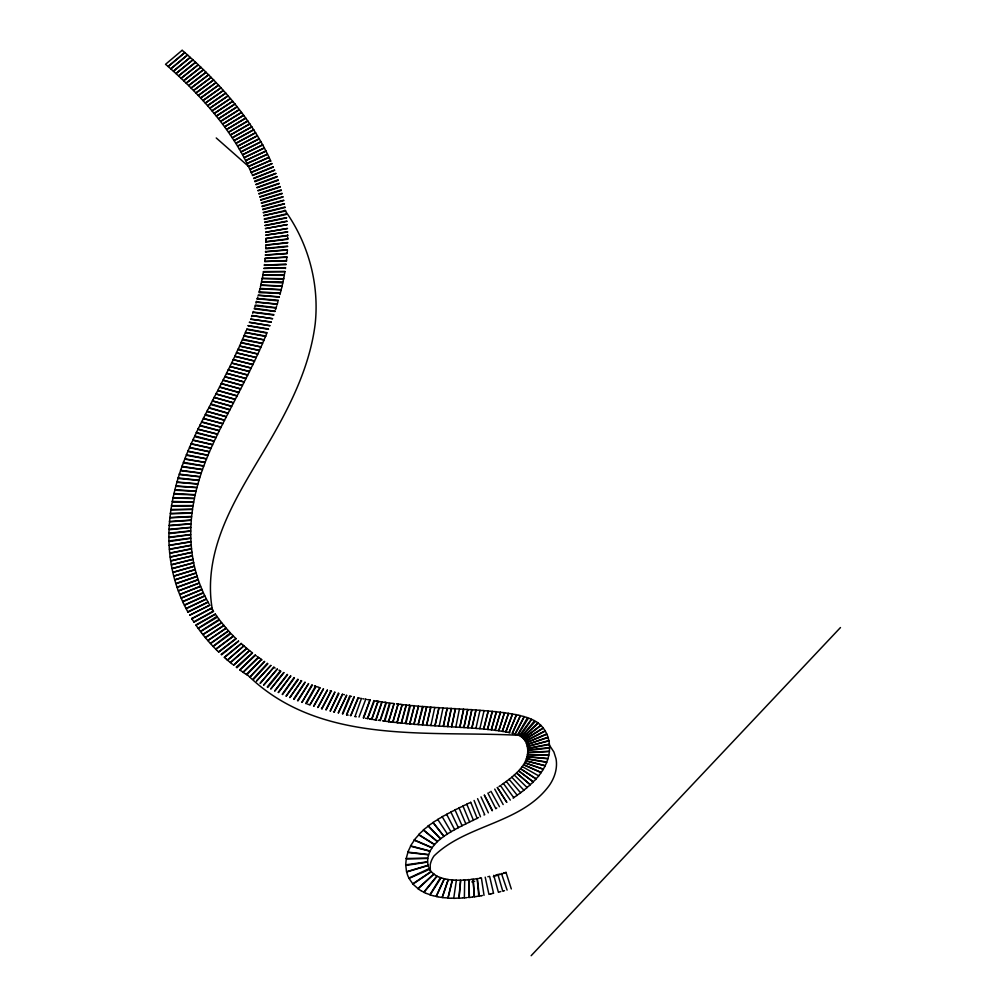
<?xml version="1.0" encoding="UTF-8"?>
<svg xmlns="http://www.w3.org/2000/svg" width="1006" height="1006" viewBox="0 0 1006 1006"><rect width="100%" height="100%" fill="white"/><g stroke="black" fill="none" stroke-linecap="round" stroke-linejoin="round"><path stroke-width="1.5" d="M287.666 234.838L287.754 235.668L265.898 238.674M265.886 239.428L265.861 240.371M287.729 237.215L287.691 238.523M265.848 240.937L265.911 242.283M287.691 238.623L287.779 239.252L265.924 241.956M287.628 242.521L265.798 244.986M287.741 242.836L265.898 245.25M265.823 246.571L265.747 247.614M265.785 248.834L287.615 246.545M265.571 251.399L265.609 252.33M287.414 250.356L287.339 251.085M287.238 252.078L287.15 252.921M287.112 253.248L287.125 253.084M286.798 256.87L286.471 261.12M264.389 264.528L264.427 265.232L286.006 264M264.402 265.37L286.031 264.691M285.503 267.634L263.974 268.527M285.49 268.527L285.465 267.785L263.874 268.262M284.899 271.419L263.358 271.607M284.459 274.248L285 271.733L263.471 271.872L262.792 274.965L284.358 274.676M283.78 277.882L284.371 275.355L262.893 275.229L262.226 278.775M283.679 278.297L283.051 281.504M422.52 706.413L418.106 724.471L413.994 724.383L418.534 706.325L426.607 706.74L422.319 724.798L418.219 724.735L423.124 706.69M262.126 279.165L261.585 281.29M409.668 723.742L414.346 705.696L413.541 705.671M282.938 281.919L261.485 281.68M282.875 282.824L261.585 281.944L261.283 283.101M282.761 283.239L282.02 285.968L260.755 285.038L261.183 283.491M401.231 722.924L406.135 704.892M406.361 705.156L401.457 723.201M260.743 285.691L260.365 287.05M282.007 286.647L281.705 287.703M396.993 722.484L402.136 704.452L400.225 704.363M397.106 722.748L402.237 704.716L403.167 704.766M281.592 288.118L281.164 289.59L259.963 288.408M392.768 722.006L398.074 703.986M392.881 722.27L398.187 704.25M260.013 288.86L281.265 289.854L281.076 290.483M259.888 289.25L259.661 290.03M280.825 291.312L280.246 293.199L259.12 291.778M388.542 721.503L394.025 703.496M388.643 721.767L394.126 703.76M259.535 290.42L259.246 291.388M259.045 292.62L280.347 293.463L280.02 294.519M380.029 720.397L385.952 702.414M380.268 720.673L386.367 702.704M257.813 296.971L257.184 299.373M376.043 720.082L382.041 702.1M278.322 300.216L257.284 298.518M278.285 300.895L257.385 298.782M371.667 719.177L377.916 701.22M371.767 719.441L378.155 701.496M277.845 302.152L277.052 304.919M256.505 301.31L256.052 303.133M367.454 718.51L373.93 700.578M367.567 718.774L374.395 700.88M276.6 306.176L276.059 307.635L255.323 305.082M363.254 717.806L369.944 699.899M370.045 700.163L363.619 718.095M255.285 305.736L276.084 308.1M255.134 306.126L254.845 306.905M275.77 308.93L275.455 309.773M254.317 308.264L274.889 311.219M354.98 716.549L361.468 698.353M253.273 311.445L253.034 312.036L273.758 314.601M252.72 313.319L253.122 312.35L273.783 315.079M350.704 715.455L358.073 697.636M272.5 318.713L251.865 315.419M251.865 315.934L251.513 316.764M346.529 714.6L354.087 696.793M346.642 714.864L354.25 697.07M250.657 319.267L271.155 321.87M342.38 713.694L349.761 695.863M268.489 328.912L248.08 325.579M338.23 712.738L346.743 695.347M346.504 695.309L338.406 713.015M436.139 896.346L444.262 878.64M512.192 733.211L520.328 715.518L518.43 715.191M246.759 329.427L266.98 333.149M246.294 330.408L245.363 332.357L265.622 336.017M266.502 334.168L264.037 339.776L243.955 335.752L245.477 332.621L265.634 336.494M334.105 711.745L342.468 694.09M334.206 712.009L342.568 694.354M330.094 710.978L339.009 693.423M325.881 709.62L334.759 692.065M334.872 692.329L326.17 709.922M321.794 708.488L330.949 690.984L331.578 691.373M321.97 708.765L331.112 691.26M238.082 349.12L257.788 353.886L259.498 350.629L239.629 346.19L236.41 352.716L256.153 357.407L257.888 354.15L238.082 349.585M327.264 690.129L317.846 707.57L327.378 690.166M313.696 706.061L323.404 688.708M313.809 706.338L323.504 688.972M305.686 703.446L315.557 686.117M316.06 686.494L306.277 703.848M517.562 734.908L527.534 717.605M517.675 735.172L528.477 718.108M301.825 702.326L312.376 685.187M297.537 700.541L308.616 683.577L297.99 700.918M304.944 682.156L293.614 699.032M305.107 682.433L294.079 699.422M289.967 697.56L301.41 680.71M301.511 680.987L289.791 697.498M286.119 695.951L297.801 679.188M286.22 696.215L298.279 679.591M282.233 694.266L294.066 677.554M282.523 694.593L294.431 677.931M278.511 692.556L290.797 676.032M278.172 692.417L290.633 675.969M274.764 690.782L287.301 674.36M274.864 691.047L287.615 674.712M270.941 688.884L283.994 672.687M263.748 685.073L277.304 669.116M263.647 685.023L277.203 669.065M521.322 736.757L534.626 720.673M521.422 737.021L535.444 721.302M260.177 683.061L274.022 667.255M260.34 683.351L273.783 667.129M256.656 680.987L270.79 665.331M270.891 665.595L256.492 680.911M538.713 775.664L541.241 772.696L523.61 764.824L522.152 766.534L538.814 775.928L536.06 778.77L520.504 768.597L522.252 766.798M253.172 678.861L267.42 663.256M531.155 955.7L840.475 627.543M264.465 661.357L249.966 677.013L264.666 661.671M239.793 669.807L255.159 654.881M522.516 737.65L538.072 722.849L535.858 721.516M522.63 737.914L538.185 723.113L540.851 725.213L523.46 738.567M252.506 653.057L236.888 667.808M241.176 643.45L224.313 657.27L226.023 658.867M224.413 657.534L241.289 643.714M221.131 654.365L238.523 640.998M221.496 654.868L238.623 641.262M218.692 652.177L236.096 638.835M523.56 738.832L540.951 725.477L543.215 727.891L524.327 739.662M215.85 649.36L233.467 636.22L235.907 638.496L218.541 651.875L217.359 650.781M514.267 775.249L511.714 777.085L523.975 790.301L520.668 792.539M527.094 787.384L530.325 784.881L516.594 773.111L514.204 774.947L527.194 787.648L523.975 789.962M511.74 777.412L509.036 779.235L520.655 792.879L517.222 795.054M509.086 779.524L506.257 781.322L517.273 795.356L513.714 797.494M524.44 739.926L543.315 728.155L545.177 730.809L525.245 741.095M506.358 781.587L503.365 783.385L513.815 797.758L513.148 798.148M503.478 783.649L501.642 784.705M195.856 624.965L215.322 613.974M437.773 819.601L433.033 822.355L443.86 836.175L447.456 834.087L437.66 819.337L442.3 816.91M499.705 786.126L499.001 786.503M447.343 833.823L451.04 831.887L442.187 816.646L446.689 814.458M497.354 787.396L506.659 802.084M497.366 787.711L506.76 802.348M191.718 618.552L211.499 608.052M191.819 618.816L211.612 608.316M525.346 741.359L545.277 731.073L546.774 733.927L526.063 742.717M494.726 789.094L503.163 804.548M189.732 615.232L209.701 605.034M209.839 605.335L189.669 615.131M450.927 831.622L454.699 829.787L446.589 814.194L450.952 812.207M499.479 806.711L490.953 791.307M489.796 792.187L489.168 792.489M496.775 808.019L496.121 808.321M487.885 793.105L495.87 808.761M454.586 829.522L458.396 827.8L450.839 811.943L455.089 810.094M484.402 795.344L492.185 810.786M492.437 810.358L484.351 795.054M248.444 166.33L268.992 157.2L267.571 154.308L247.124 163.651L248.444 166.33L216.24 137.96M458.296 827.523L462.131 825.863L454.989 809.83L459.113 808.095M488.35 812.823L480.994 796.878M526.163 742.981L546.874 734.204L547.176 734.896L547.993 737.209L526.729 744.503L526.452 743.673M462.031 825.599L465.891 823.977L459.013 807.831L463.037 806.183M484.012 814.998L484.729 814.697L477.573 798.663M271.985 163.84L251.236 172.542L251.827 173.912M480.491 816.784L474.078 800.449M465.778 823.713L469.664 822.116L462.936 805.919L466.859 804.322M478.554 817.576L477.837 817.878M252.405 175.27L273.204 166.707M252.506 175.547L273.368 167.109M470.707 802.147L477.209 818.444L473.336 820.016M470.569 802.499L466.759 804.058L473.436 820.28L469.55 821.852M253.6 178.251L274.55 170.039M253.738 178.603L274.651 170.303M275.795 173.309L254.669 181.017M275.908 173.573L254.946 181.759M255.889 184.375L276.939 176.452M256.027 184.727L277.115 176.905M256.945 187.443L278.109 179.823M257.071 187.757L278.285 180.326M505.943 872.24L511.312 888.952M504.76 872.642L503.704 873.007M257.926 190.486L279.215 183.243M258.064 190.838L279.366 183.658M507.099 890.096L501.441 873.472M258.869 193.58L280.221 186.55M259.02 193.982L280.36 186.965M504.484 890.662L503.566 890.964M499.416 874.139L498.699 874.365M493.292 876.641L506.106 872.479M502.786 891.215L497.857 874.34M496.788 874.679L495.883 874.956M500.825 891.53L498.976 892.108M498.41 892.284L493.757 875.321M260.705 200.169L282.196 193.68M282.9 196.723L261.309 202.784M261.472 203.313L283.013 197.038M489.582 876.251L493.581 893.416M492.701 893.366L491.921 893.592M488.614 876.528L487.86 876.742M491.506 893.705L490.727 893.919M283.667 200.194L262.05 206.067M490.576 893.957L489.872 894.158M488.941 894.397L485.206 877.157M284.371 203.64L262.692 209.147M284.472 203.904L262.843 209.688M263.295 212.467L284.987 207.01M263.421 212.819L285.126 207.475M480.151 878.137L481.384 877.836L484.037 895.365M480.088 878.15L479.196 878.364M482.44 895.466L481.409 895.705M263.811 215.573L285.553 210.493M263.824 215.661L285.691 211.009M481.233 895.742L479.321 896.17L477.334 878.779L478.34 878.552M286.194 214.454L264.44 219.459M477.196 878.527L478.743 896.019M478.554 896.057L474.442 896.899L473.16 879.357L476.467 878.691M471.814 881.897L474.681 881.281M264.704 222.087L286.509 217.598M264.817 222.452L286.622 217.912M265.043 225.369L286.873 221.119M265.144 225.633L286.974 221.383M472.745 896.937L474.266 896.648L473.059 879.093L471.562 879.382M472.254 897.025L469.387 897.528L468.985 879.822L471.311 879.42M265.647 232.135L287.502 228.475L265.659 232.361M468.117 897.453L469.274 897.264L468.884 879.558L467.614 879.76M287.565 231.782L265.697 235.127L287.666 232.046M467.224 879.822L464.873 880.149M466.91 897.629L464.357 897.981L464.709 879.898L463.691 880.024M265.798 238.409L287.653 235.354M464.168 897.729L462.986 897.88M265.823 241.691L287.678 238.938M463.188 880.074L460.71 880.338L459.038 898.295L462.257 897.968M265.697 248.281L287.527 246.118M265.546 251.588L287.339 249.727M265.659 251.852L287.452 249.991M265.333 254.92L287.1 253.349M265.433 255.184L287.2 253.613M286.785 256.97L265.056 258.253L264.754 261.384L286.509 260.856M265.156 258.517L286.886 257.234M264.716 261.585L286.408 260.592M456.498 880.338L460.547 880.074L458.937 898.031L453.719 898.371L456.397 880.074L455.454 880.112M453.442 898.119L452.26 898.157M454.85 880.124L453.882 880.137M451.455 898.182L450.16 898.195M459.579 709.142L463.577 709.117L459.767 727.175L455.781 727.2L459.465 708.878L455.454 708.903L451.669 726.961L455.68 726.936M443.13 708.149L447.129 708.149L443.269 726.206L439.207 726.206L443.03 707.884L439.018 707.884L435.032 725.942L439.106 725.942M453.316 880.137L452.436 880.137L448.035 898.182L449.43 898.195M434.919 707.608L438.918 707.62L434.919 725.678L430.832 725.666L434.806 707.344L430.87 707.319L426.632 725.376L430.731 725.401M480.114 710.462L484.112 710.513L479.824 728.834L483.622 728.922L488.199 710.865L484.213 710.777M475.788 728.256L471.94 728.218L476.014 710.161L480.013 710.198L475.888 728.52L479.724 728.57M262.164 278.31L283.579 278.712M262.277 278.587L283.679 278.989M410.611 724.031L409.782 724.006L414.447 705.961L418.433 706.061L413.894 724.119L407.166 723.666M412.925 705.659L411.932 705.621M411.68 705.621L410.813 705.583M407.04 723.666L406.009 723.628M409.719 705.281L405.456 723.352L404.739 723.327M409.593 705.281L410.435 705.571L405.883 723.628M409.467 705.281L408.537 705.244M404.487 723.314L403.645 723.289M408.034 705.231L406.613 705.168M402.425 723.239L401.583 723.201M406.009 704.879L405.267 704.854M401.029 722.924L399.684 722.861M260.856 285.302L282.133 286.232M404.161 704.804L403.293 704.766M399.105 722.836L398.326 722.811M398.074 722.798L397.169 722.748M396.414 722.459L395.195 722.396M400.099 704.351L399.294 704.313M394.868 722.383L394.038 722.333M393.774 722.321L393.069 722.283M398.011 703.986L397.345 703.948M392.944 722.283L392 721.968M397.219 703.936L396.414 703.898M391.875 721.956L391.032 721.906M390.906 721.906L390.064 721.855M389.674 721.83L388.09 721.478M393.472 703.458L392.177 703.37M387.964 721.465L386.027 721.34M391.749 703.345L390.152 703.244L384.808 721.264M389.611 702.942L384.317 720.975L383.475 720.912M388.454 702.867L386.669 702.729M383.349 720.9L382.582 720.849M386.543 702.716L385.763 702.402M385.65 702.389L384.971 702.339M379.765 720.384L379.061 720.321M258.228 295.148L279.278 296.82M258.328 295.412L279.379 297.084M384.845 702.339L383.324 702.213M378.872 720.309L378.168 720.258M381.865 701.836L375.741 719.793L376.433 720.107M382.469 702.138L381.689 701.811M375.49 719.768L374.848 719.718M380.771 701.735L379.363 701.61M374.66 719.705L373.176 719.567M379.249 701.597L377.74 701.207M372.22 719.479L371.465 719.152M377.011 701.132L376.282 701.069M370.761 719.089L369.994 719.013M369.868 719.001L369.164 718.938M376.156 701.056L375.552 700.993M256.291 301.901L277.178 304.026M256.404 302.165L277.279 304.29M366.624 718.422L365.467 718.297M447.242 879.319L448.211 879.407L442.137 897.377L440.779 897.251M370.296 700.189L369.642 699.862M520.919 735.411C427.713 730.205 318.789 746.15 246.181 673.605M368.8 699.761L367.58 699.623M446.727 879.257L445.859 879.143M439.899 897.151L438.528 896.975M365.794 699.157L359.004 717.052M366.134 699.447L365.492 699.12M254.279 308.917L274.99 311.483M507.439 732.255L505.855 732.066L512.57 714.159L516.418 714.65L509.061 732.469L507.904 732.318M364.046 698.944L362.839 698.78M356.262 716.712L355.043 716.549M360.098 698.164L359.129 698.038M358.35 697.925L350.805 715.719L350.189 715.379M251.965 315.683L272.525 318.663M509.941 732.846L509.174 732.733L516.518 714.914L517.952 715.128M348.164 715.09L346.957 714.914M445.256 879.055L444.363 878.917L436.239 896.61L437.736 896.862M250.746 319.078L271.218 322.247M351.459 696.391L350.39 696.215L342.795 714.009M249.375 322.197L269.771 325.554M249.488 322.461L269.885 325.818M248.18 325.843L268.501 329.377M344.392 694.693L343.624 694.542M246.747 328.962L266.98 332.672M512.997 733.613L512.343 733.487L520.442 715.782L524.164 716.524L515.034 734.028L514.38 733.877M334.457 712.059L333.476 711.632M443.696 878.54L442.854 878.376M435.384 896.208L433.875 895.906M338.368 693.046L330.408 711.041M322.146 708.802L321.43 708.4M330.723 690.933L330.081 690.795M442.3 878.251L441.559 878.062M433.121 895.742L431.7 895.39M515.789 734.443L515.147 734.292L524.277 716.788L527.018 717.467M319.996 687.815L309.785 705.043L319.883 687.79M318.99 687.312L316.953 686.746M308.955 704.59L307.735 704.25M441.005 877.911L430.078 894.938L430.845 895.164M315.054 685.979L314.388 685.778M302.064 702.389L311.885 684.809M528.942 718.259L531.533 719.139L519.247 735.675M301.624 681.024L300.97 680.559M438.302 876.779L440.465 877.521L429.977 894.674L426.179 893.378M520.215 736.254L531.633 719.403L534.136 720.447M425.802 893.227L423.916 892.41L437.057 876.251L437.874 876.616M270.828 688.833L283.642 672.536M280.888 671.266L267.772 687.438M280.385 670.813L267.219 686.96M279.668 670.474L278.964 670.134M275.116 668.022L274.374 667.644M435.799 875.421L436.944 875.987L423.815 892.146L421.263 890.851M253.6 679.314L267.898 663.746M435.346 875.157L433.913 874.239L418.018 888.814L420.86 890.624M262.038 659.898L261.485 659.546L246.734 674.875M258.982 657.786L261.371 659.282L246.382 674.448L243.163 672.423L258.617 657.547M257.423 656.578L258.341 657.17L243.062 672.159L239.906 670.071L255.449 655.271L256.341 655.874M236.196 667.141L252.405 652.793L249.79 650.92M248.658 649.889L246.784 648.48L230.437 662.715L232.487 664.262M245.678 647.436L246.684 648.216L230.336 662.451L227.582 660.288M245.338 647.172L244.169 646.254M243.741 645.726L243.075 645.198M227.117 659.735L226.388 659.156M242.748 644.921L241.138 643.412M217.019 650.467L216.189 649.675M230.437 632.912L213.021 646.267L210.468 643.651L228.563 630.988L230.148 632.623M208.657 641.564L210.367 643.387L228.463 630.724L226.199 628.297L207.877 640.721L208.343 641.224M225.545 627.43L226.099 628.033L207.777 640.457L205.362 637.741L223.91 625.581L225.269 627.115M202.093 633.579L202.81 634.446L221.584 622.538L219.534 619.985L200.546 631.63L201.816 633.227M219.17 619.407L200.433 631.366L198.245 628.499L217.447 617.131L218.918 619.08M430.442 870.58L431.197 871.485L412.787 883.821L409.014 878.401L429.6 869.285M216.969 616.376L198.144 628.234L197.742 627.694M216.73 616.049L215.422 614.238L196.019 625.317L197.465 627.329M430.166 870.19L429.776 869.599M284.799 210.241C308.289 242.76 319.468 283.855 315.192 323.806C310.137 364.436 292.13 401.872 271.997 437.019C243.817 486.074 206.947 536.638 210.707 596.143A198.698 152.434 -21.6 0 0 212.455 610.114M500.384 785.422L510.306 800.084M213.586 611.459L193.944 622.186M211.449 607.964L213.373 611.032L193.781 621.821L191.656 618.451M208.934 603.726L208.091 602.242L187.996 612.226M187.782 611.774L207.978 601.978L206.444 599.136L186.123 608.718L187.72 611.673M183.507 603.386L184.287 604.996L204.771 595.741L203.451 592.974L182.752 601.777L183.482 603.336M270.878 161.325L270.564 160.646L249.916 169.561L251.135 172.278L271.834 163.475M428.908 867.889L429.235 868.555L408.889 878.087L407.694 875.421L406.638 872.001L428.128 865.55L428.43 866.644M281.164 189.87L259.762 196.698M281.34 190.436L259.9 197.088M282.057 193.265L260.579 199.817M283.793 200.559L262.214 206.607M430.317 871.045L430.203 864.896A27.325 20.963 -21.6 0 1 433.963 856.005C466.47 824.216 521.309 823.839 549.439 785.246A48.414 37.147 -21.6 0 0 556.041 758.801L553.891 751.998L550.106 746.213A32.846 25.2 -21.6 0 0 548.471 744.541M286.056 213.938L264.289 218.868M168.907 540.914L190.763 538.034L190.8 534.714L168.945 537.632L168.907 540.914M527.697 749.784L549.54 747.659L549.49 744.465L527.66 748.627L527.697 749.81M405.682 864.846L427.537 861.79L427.852 858.458L406.261 858.873L405.682 864.846M168.845 537.191L190.7 534.45L190.813 531.13L168.97 533.683L168.845 537.191M527.798 750.665L549.653 747.923L549.364 751.218L527.634 752.45L527.785 750.74M168.882 533.13L190.712 530.866L190.914 527.534L169.096 529.734L168.882 533.13M168.995 529.294L190.813 527.27L191.09 523.925L169.297 525.786L168.995 529.294M169.209 525.346L190.989 523.661L191.341 520.316L169.586 521.825L169.209 525.346M169.486 521.498L191.241 520.052L191.681 516.694L169.964 517.864L169.486 521.498M169.863 517.537L191.568 516.43L192.083 513.073L170.429 513.89L169.888 517.424M527.735 752.714L549.452 751.532L548.811 754.89L527.395 754.525L527.735 752.802M170.354 513.4L191.983 512.809L192.574 509.451L170.97 509.929L170.366 513.337M170.894 509.501L192.46 509.187L193.127 505.829L171.598 505.98L170.919 509.376M406.185 858.508L427.751 858.181L428.694 854.836L407.895 852.472L406.185 858.508M171.498 505.653L193.026 505.565L193.768 502.208L172.303 502.019L171.498 505.653M455.353 708.639L451.568 726.697L447.532 726.722L451.354 708.652L455.353 708.639M463.691 709.381L459.88 727.439L463.829 727.426L467.689 709.368L463.691 709.381M451.241 708.387L447.431 726.445L443.382 726.47L447.242 708.413L451.241 708.387M467.803 709.632L463.942 727.69L467.853 727.678L471.801 709.62L467.803 709.632M471.902 709.884L467.953 727.942L471.827 727.954L475.913 709.896L471.902 709.884M172.265 501.466L193.655 501.931L194.472 498.574L173.082 498.071L172.29 501.353M430.706 707.055L426.531 725.112L422.432 725.062L426.72 707.004L430.706 707.055M452.272 879.873L447.934 897.918L442.238 897.641L448.324 879.672L452.272 879.873M527.496 754.789L548.924 755.154L547.93 758.511L526.968 756.587L527.484 754.877M173.019 497.63L194.359 498.31L195.239 494.952L173.95 494.135L173.019 497.63M488.312 711.129L483.723 729.187L487.47 729.3L492.286 711.255L488.312 711.129M492.387 711.519L487.57 729.564L491.28 729.702L496.348 711.67L492.387 711.519M173.937 493.518L195.139 494.688L196.095 491.33L174.881 490.199L173.937 493.518M496.461 711.934L491.381 729.966L495.027 730.155L500.41 712.135L496.461 711.934M174.83 489.759L195.981 491.066L197 487.709L175.887 486.275L174.83 489.759M500.51 712.399L495.128 730.419L498.699 730.645L504.446 712.65L500.51 712.399M175.811 485.885L196.899 487.445L197.981 484.1L176.968 482.352L175.811 485.885M504.547 712.914L498.813 730.909L502.283 731.199L508.47 713.241L504.547 712.914M176.893 481.975L197.88 483.836L199.025 480.491L178.112 478.454L176.893 481.975M508.571 713.505L502.396 731.463L505.754 731.802L512.456 713.895L508.571 713.505M527.081 756.852L548.031 758.775L546.736 762.045L526.364 758.625L527.043 756.927M178.1 477.9L198.924 480.227L200.131 476.894L179.32 474.568L178.125 477.85M179.282 474.128L200.031 476.63L201.301 473.298L180.602 470.682L179.32 474.015M407.832 852.107L428.594 854.572L430.14 851.277L410.599 846.222L407.832 852.107M180.539 470.305L201.2 473.034L202.533 469.714L181.948 466.822L180.539 470.305M181.935 466.331L202.432 469.45L203.828 466.13L183.344 462.961L181.935 466.331M183.406 462.307L203.728 465.866L205.174 462.559L184.815 459.126L183.406 462.307M184.739 458.811L205.073 462.295L206.595 458.975L186.349 455.29L184.739 458.811M526.478 758.889L546.811 762.359L545.164 765.629L525.585 760.637L526.44 758.977M186.374 454.75L206.481 458.711L208.041 455.429L187.921 451.505L186.399 454.699M187.896 451.065L207.94 455.165L209.55 451.895L189.53 447.745L187.896 451.065M244.056 336.017L242.509 339.135L262.516 343.31L264.138 340.041L244.056 336.017M189.505 447.318L209.449 451.619L211.097 448.362L191.178 444.011L189.505 447.318M242.421 339.789L241.025 342.53L260.969 346.844L262.616 343.574L242.421 339.789M241.138 342.795L239.516 345.926L259.385 350.365L261.07 347.108L241.138 342.795M191.127 443.646L210.996 448.098L212.694 444.828L192.863 440.314L191.127 443.646M192.812 439.936L212.593 444.564L214.316 441.32L194.573 436.642L192.812 439.936M236.511 352.98L234.813 356.124L254.505 360.915L256.253 357.671L236.511 352.98M194.724 435.9L214.215 441.056L215.976 437.799L196.308 432.995L194.749 435.85M234.926 356.388L233.191 359.519L252.82 364.411L254.606 361.179L234.926 356.388M196.346 432.454L215.875 437.535L217.661 434.303L198.056 429.361L196.346 432.454M233.304 359.783L231.556 362.927L251.123 367.907L252.934 364.675L233.304 359.783M198.295 428.468L197.943 429.097L217.548 434.039L219.358 430.807L199.817 425.764L198.295 428.468M231.657 363.191L229.884 366.347L249.413 371.415L251.236 368.183L231.657 363.191M525.698 760.901L545.265 765.893L543.303 769.087L524.642 762.611L525.648 760.976M199.829 425.286L219.258 430.543L221.094 427.324L201.602 422.18L199.829 425.286M229.984 366.612L228.186 369.755L247.677 374.898L249.513 371.679L229.984 366.612M410.549 845.857L430.027 851.013L432.127 847.869L414.309 840.249L410.599 845.769M201.552 421.816L220.993 427.06L222.842 423.84L203.388 418.622L201.552 421.816M228.299 370.019L226.476 373.176L245.929 378.394L247.778 375.175L228.299 370.019M226.589 373.44L224.753 376.596L244.169 381.878L246.03 378.658L226.589 373.44M203.64 417.742L203.287 418.358L222.728 423.576L224.602 420.357L205.199 415.076L203.64 417.742M224.866 376.873L223.018 380.029L242.396 385.348L244.269 382.142L224.866 376.873M205.325 414.397L224.501 420.093L226.375 416.874L206.997 411.542L205.325 414.397M223.118 380.293L221.257 383.462L240.623 388.832L242.509 385.612L223.118 380.293M207.488 410.259L206.896 411.278L226.275 416.61L228.161 413.403L208.808 408.021L207.488 410.259M221.358 383.726L219.484 386.908L238.824 392.302L240.723 389.096L221.358 383.726M208.82 407.556L228.048 413.139L229.959 409.92L210.619 404.513L208.82 407.556M219.597 387.172L217.711 390.353L237.039 395.773L238.938 392.566L219.597 387.172M210.757 403.846L229.846 409.656L231.745 406.449L212.429 401.029L210.757 403.846M217.812 390.63L215.913 393.811L235.241 399.244L237.139 396.037L217.812 390.63M216.026 394.088L214.115 397.282L233.442 402.714L235.341 399.508L216.026 394.088M212.92 399.759L212.316 400.765L231.644 406.185L233.543 402.978L214.228 397.546L212.92 399.759M524.742 762.875L523.51 764.56L541.14 772.432L543.403 769.351L524.742 762.875M414.271 839.897L432.027 847.605L434.605 844.675L418.71 834.854L414.271 839.897M418.672 834.515L434.504 844.411L437.472 841.708L423.463 830.164L418.748 834.439M520.605 768.861L518.606 770.709L533.205 781.75L536.16 779.034L520.605 768.861M433.8 873.975L417.918 888.55L412.888 884.085L431.297 871.762L433.8 873.975M249.513 650.53L233.53 665.218L249.513 650.53M518.719 770.973L516.493 772.847L530.212 784.617L533.318 782.014L518.681 770.998M243.905 645.852L227.394 660.15L243.905 645.852M182.136 50.3L165.525 64.321L168.077 66.383L184.777 52.425L182.174 50.338M184.878 52.689L168.178 66.648L170.706 68.722L187.493 54.84L184.878 52.689M187.606 55.104L170.819 68.986L173.321 71.074L190.197 57.254L187.606 55.104M423.438 829.824L437.359 841.444L440.615 838.966L428.305 826.127L423.513 829.761M190.31 57.518L173.434 71.338L175.924 73.438L192.888 59.694L190.386 57.593M192.989 59.958L176.025 73.702L178.49 75.815L195.541 62.158L192.989 59.958M195.654 62.422L178.603 76.079L181.042 78.204L198.182 64.623L195.692 62.447M198.283 64.887L181.143 78.468L183.57 80.618L200.798 67.113L198.283 64.887M200.911 67.377L183.67 80.882L186.072 83.033L203.401 69.615L200.911 67.377M203.501 69.879L186.185 83.297L188.562 85.472L205.979 72.143L203.589 69.955M206.079 72.407L188.663 85.736L191.014 87.924L208.531 74.683L206.117 72.445M208.632 74.947L191.115 88.188L193.441 90.402L211.059 77.248L208.632 74.947M211.159 77.512L193.554 90.666L195.856 92.879L213.561 79.826L211.159 77.512M233.367 635.943L215.749 649.096L213.134 646.531L230.978 633.617L233.367 635.943M213.662 80.09L195.956 93.143L198.232 95.381L216.039 82.417L213.662 80.09M216.139 82.681L198.345 95.645L200.584 97.896L218.491 85.032L216.139 82.681M218.591 85.296L200.697 98.16L202.91 100.424L220.918 87.673L218.667 85.372M221.018 87.937L203.023 100.701L205.211 102.977L223.319 90.326L221.018 87.937M428.279 825.8L440.502 838.702L443.96 836.439L433.096 822.644L428.279 825.8M223.42 90.59L205.312 103.241L207.475 105.542L225.684 92.992L223.42 90.59M225.797 93.256L207.588 105.806L209.726 108.12L228.035 95.683L225.797 93.256M228.136 95.96L209.826 108.384L211.939 110.735L230.361 98.412L228.136 95.96M230.462 98.676L212.052 111L214.127 113.351L232.638 101.153L230.5 98.714M232.751 101.417L214.228 113.615L216.265 115.979L234.888 103.907L232.776 101.455M223.81 625.304L205.262 637.477L202.923 634.711L221.685 622.802L223.81 625.304M235.002 104.171L216.378 116.243L218.377 118.633L237.114 106.674L235.002 104.171M237.215 106.938L218.491 118.897L220.465 121.298L239.302 109.478L237.215 106.938M239.403 109.742L220.566 121.563L222.502 123.977L241.453 112.282L239.403 109.742M241.553 112.559L222.615 124.241L224.514 126.681L243.565 115.124L241.553 112.559M243.678 115.388L224.627 126.945L226.488 129.397L245.653 117.991L243.704 115.426M245.753 118.255L226.601 129.661L228.425 132.126L247.702 120.871L245.753 118.255M247.803 121.135L228.538 132.402L230.324 134.879L249.702 123.776L247.803 121.135M249.815 124.04L230.437 135.144L232.185 137.659L251.676 126.693L249.84 124.078M251.777 126.957L232.298 137.923L234.008 140.438L253.6 129.648L251.814 127.008M253.713 129.912L234.109 140.714L235.794 143.254L255.499 132.616L253.713 129.912M255.599 132.88L235.894 143.518L237.529 146.071L257.335 135.609L255.599 132.88M257.448 135.873L237.63 146.335L239.227 148.913L259.146 138.627L257.448 135.873M259.246 138.891L239.327 149.177L240.874 151.768L260.906 141.657L259.271 138.929M261.007 141.934L240.975 152.044L242.484 154.647L262.616 144.726L261.007 141.934M262.717 144.99L242.584 154.911L244.043 157.54L264.276 147.807L262.717 144.99M264.389 148.071L244.144 157.804L245.552 160.457L265.898 150.913L264.415 148.121M206.343 598.872L186.009 608.454L184.438 605.361L204.872 596.005L206.343 598.872M265.999 151.177L245.665 160.721L247.023 163.387L267.47 154.044L265.999 151.177M269.092 157.464L248.545 166.594L249.815 169.297L270.463 160.369L269.118 157.514M203.287 592.572L182.639 601.5L181.193 598.243L201.98 589.629L203.287 592.572M201.879 589.365L181.093 597.966L179.734 594.672L200.659 586.397L201.879 589.365M200.546 586.133L179.621 594.395L178.364 591.05L199.414 583.128L200.546 586.133M199.301 582.864L178.251 590.786L177.094 587.466L198.245 579.821L199.301 582.864M198.144 579.557L176.968 587.152L175.924 583.845L197.163 576.488L198.144 579.557M548.107 737.473L526.842 744.767L527.232 746.389L548.874 740.605L548.132 737.574M197.063 576.224L175.786 583.467L174.793 580.022L196.17 573.131L197.063 576.224M196.069 572.867L174.692 579.758L173.786 576.287L195.265 569.748L196.069 572.867M195.164 569.484L173.686 576.023L172.881 572.515L194.435 566.34L195.164 569.484M428.028 865.286L406.525 871.724L405.783 865.512L427.651 862.054L428.028 865.286M194.334 566.076L172.781 572.251L172.076 568.78L193.693 562.907L194.334 566.076M193.592 562.643L171.963 568.453L171.347 564.907L193.039 559.449L193.592 562.643M548.974 740.869L527.333 746.653L527.559 748.363L549.377 744.1L548.974 740.869M192.938 559.185L171.246 564.643L170.731 561.059L192.473 555.966L192.938 559.185M192.36 555.702L170.618 560.795L170.19 557.198L191.983 552.47L192.36 555.702M191.882 552.206L170.089 556.934L169.763 553.375L191.58 548.949L191.882 552.206M191.467 548.685L169.649 553.048L169.423 549.427L191.266 545.415L191.467 548.685M191.153 545.151L169.31 549.15L169.171 545.504L191.027 541.869L191.153 545.151M287.175 224.665L265.32 228.614L287.163 224.564M190.926 541.605L169.058 545.239L169.008 541.58L190.876 538.298L190.926 541.605"/></g></svg>
